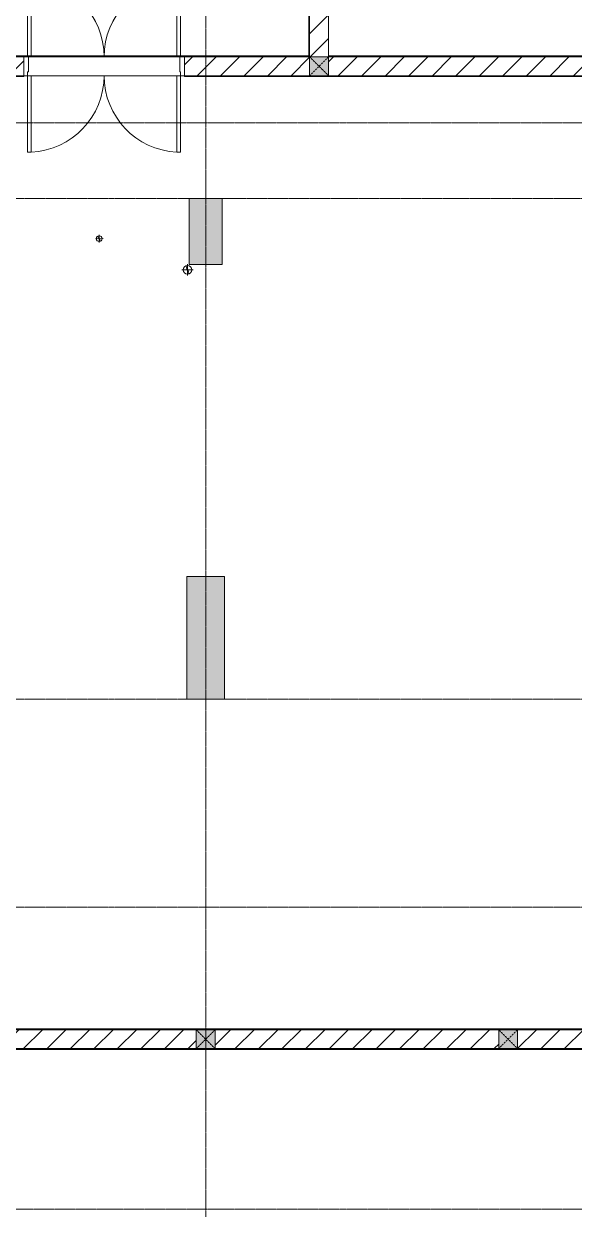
# Model space of a CAD drawing. Header units: millimetres. Extents: x 5357 to 259384, y -16348 to 109893.
# Drawn here: x 106228 to 112053, y 33837 to 46387 of the extents above; entities that cross this region are included whole.
import ezdxf

# ---------------------------------------------------------------- set-up
doc = ezdxf.new("R2010")
doc.units = ezdxf.units.MM
for name, pattern in [('Dash', [6, 3, -3]), ('Grid Line', [22.225, 12.7, -3.175, 3.175, -3.175]), ('IMPORT-CENTER _3_', [10.16, 6.35, -1.27, 1.27, -1.27])]:
    doc.linetypes.add(name, pattern=pattern)
for name, color, linetype, lineweight in [('0-1', 7, 'Continuous', 5), ('A-DETL-GENF', 92, 'Continuous', 9), ('A-DOOR', 31, 'Continuous', 9), ('A-DOOR-FRAM', 31, 'Continuous', 9), ('A-FLOR', 192, 'Continuous', 9), ('A-WALL', 113, 'Continuous', 9), ('A-WALL-3', 113, 'Continuous', 18), ('A-WALL-PATT', 111, 'Continuous', 9), ('G-IMPT', 8, 'Continuous', 9), ('G-IMPT-2', 8, 'IMPORT-CENTER _3_', 9), ('I-WALL-3', 2, 'Continuous', 18), ('M-EQPM', 50, 'Continuous', 9), ('S-COLS', 52, 'Continuous', 9), ('S-COLS-1', 253, 'Continuous', 5), ('S-COLS-2', 9, 'Continuous', 18), ('S-COLS-5', 52, 'Continuous', 18), ('S-COLS-6', 52, 'Dash', 9), ('S-COLS-HDLN', 52, 'Dash', 9), ('S-GRID-1', 1, 'Grid Line', 9)]:
    doc.layers.add(name, color=color, linetype=linetype, lineweight=lineweight)
pattern_1 = [(45, (0, 0), (-124.4508, 124.4508), [])]
pattern_2 = [(45, (0, 0), (-116.67262, 116.67262), [])]

# ---------------------------------------------------------------- blocks, each defined once
blk = doc.blocks.new('NCV_TKTC_KET CAU_rvt-1-TKCS_MB CẢNH QUAN CÂY XANH')
at = {"layer": 'S-COLS-1'}
for points in [[(107978, 43837), (108328, 43837), (108328, 44537), (107978, 44537)], [(107953, 39237), (108353, 39237), (108353, 40537), (107953, 40537)]]:
    blk.add_hatch(color=256, dxfattribs=at).paths.add_polyline_path(points)
at = {"layer": 'S-COLS-2'}
for p, q in [((108328, 44537), (107978, 44537)), ((107978, 44537), (107978, 43837)), ((108328, 43837), (108328, 44537)), ((107978, 43837), (108328, 43837)), ((108353, 40537), (107953, 40537)), ((107953, 40537), (107953, 39237)), ((108353, 39237), (108353, 40537)), ((107953, 39237), (108353, 39237))]:
    blk.add_line(p, q, dxfattribs=at)
blk = doc.blocks.new('FD_07 - FD_07-1700x2200-CỬA ĐI 2 CÁNH-910693-TKCS_MB CẢNH QUAN CÂY XANH')
at = {"layer": 'A-DETL-GENF'}
for p, q in [((-810, 910), (-810, 100)), ((-770, 910), (-810, 910)), ((-770, 100), (-770, 910)), ((770, 100), (770, 910)), ((770, 910), (810, 910)), ((810, 910), (810, 100)), ((-810, 100), (-770, 100)), ((810, 100), (770, 100)), ((-810, -910), (-810, -100)), ((-810, -100), (-770, -100)), ((-770, -100), (-770, -910)), ((810, -100), (770, -100)), ((770, -100), (770, -910)), ((810, -910), (810, -100)), ((-770, -910), (-810, -910)), ((770, -910), (810, -910))]:
    blk.add_line(p, q, dxfattribs=at)
for centre, start, end in [((-810, 100), 0, 87.1694), ((810, 100), 92.8306, 180), ((-810, -100), 272.8306, 360), ((810, -100), 180, 267.1694)]:
    blk.add_arc(centre, 810, start, end, dxfattribs=at)
at = {"layer": 'A-DOOR'}
for p, q in [((-810, 100), (810, 100)), ((800, -100), (-800, -100))]:
    blk.add_line(p, q, dxfattribs=at)
at = {"layer": 'A-DOOR-FRAM'}
for p, q in [((-810, 100), (-850, 100)), ((-850, 100), (-850, -100)), ((-810, 60), (-810, 100)), ((-800, 60), (-810, 60)), ((-800, -100), (-800, 60)), ((810, 60), (800, 60)), ((800, 60), (800, -100)), ((850, 100), (810, 100)), ((810, 100), (810, 60)), ((850, -100), (850, 100)), ((-850, -100), (-800, -100)), ((800, -100), (850, -100))]:
    blk.add_line(p, q, dxfattribs=at)
blk = doc.blocks.new('TKTC_XREF_251221_MB TANG 1 - TKTC_XREF_260130_MB TANG 1_dwg_$cc-4202114-TKCS_MB CẢNH QUAN CÂY XANH')
at = {"layer": 'G-IMPT'}
blk.add_circle((0, 0), 0.5, dxfattribs=at)
for centre, radius, start, end in [((0, 0), 0.5, 90, 270), ((0.19, 0.25), 0.313, 126.8699, 233.1301), ((-0.19, -0.25), 0.313, 306.8699, 53.1301)]:
    blk.add_arc(centre, radius, start, end, dxfattribs=at)
at = {"layer": 'G-IMPT-2'}
for p, q in [((-0.67, 0), (0.67, 0)), ((0, -0.67), (0, 0.67))]:
    blk.add_line(p, q, dxfattribs=at)
blk = doc.blocks.new('TKTC_XREF_251221_MB TANG 1 - TKTC_XREF_260130_MB TANG 1_dwg-4202109-TKCS_MB CẢNH QUAN CÂY XANH')
at = {"layer": 'G-IMPT'}
blk.add_line((-95274, -355310), (-96874, -355310), dxfattribs=at)
for p, xscale, yscale, zscale, rotation in [((-96125, -357235), 60.00000000003408, 60.00000000003408, 60.00000000003408, 0.30471752172637), ((-95191, -357565), 90.00000000005114, 90.00000000005114, 90.00000000005114, 0.304717521727566)]:
    blk.add_blockref('TKTC_XREF_251221_MB TANG 1 - TKTC_XREF_260130_MB TANG 1_dwg_$cc-4202114-TKCS_MB CẢNH QUAN CÂY XANH', p, dxfattribs=dict(xscale=xscale, yscale=yscale, zscale=zscale, rotation=rotation))
blk = doc.blocks.new('TKTC_XREF_251221_MB TANG 1 - TKTC_XREF_251221_MB TANG 1-2038492-TKCS_MB CẢNH QUAN CÂY XANH')
blk.add_blockref('TKTC_XREF_251221_MB TANG 1 - TKTC_XREF_260130_MB TANG 1_dwg-4202109-TKCS_MB CẢNH QUAN CÂY XANH', (169499, 384110))
blk = doc.blocks.new('G1_SOF - BO TRU - 200x200-3050151-TKCS_MB CẢNH QUAN CÂY XANH')
at = {"layer": 'S-COLS-HDLN'}
for p, q in [((-100, 100), (100, -100)), ((100, 100), (-100, -100))]:
    blk.add_line(p, q, dxfattribs=at)

msp = doc.modelspace()

# ---------------------------------------------------------------- hatches: boundary and pattern name
at = {"layer": 'A-WALL-PATT'}
h = msp.add_hatch(dxfattribs=at)
h.set_pattern_fill('FP_1', color=256, style=0, pattern_type=2)
h.set_pattern_definition(pattern_1)
h.paths.add_polyline_path([(109452.6, 46036.9), (109452.6, 46948.6), (109252.6, 46948.6), (109252.6, 46036.9)])
h.paths.add_polyline_path([(109412.6, 48748.6), (109452.6, 48748.6), (109452.6, 50361.9), (109252.6, 50361.9), (109252.6, 48748.6)])
h = msp.add_hatch(dxfattribs=at)
h.set_pattern_fill('FP_1', color=256, style=0, pattern_type=2)
h.set_pattern_definition(pattern_1)
h.paths.add_polyline_path([(109252.6, 45836.9), (109252.6, 46036.9), (107927.6, 46036.9), (107927.6, 45836.9)])
h.paths.add_polyline_path([(112352.6, 45836.9), (116252.6, 45836.9), (116252.6, 46036.9), (112352.6, 46036.9)])
h.paths.add_polyline_path([(111875.3, 45836.9), (112152.6, 45836.9), (112152.6, 46036.9), (109452.6, 46036.9), (109452.6, 45836.9)])
h.paths.add_polyline_path([(106227.6, 45836.9), (106227.6, 46036.9), (105027.6, 46036.9), (105027.6, 45836.9)])
h = msp.add_hatch(dxfattribs=at)
h.set_pattern_fill('FP_41', color=256, style=0, pattern_type=2)
h.set_pattern_definition(pattern_2)
h.paths.add_polyline_path([(114296.1, 46036.9), (116452.6, 46036.9), (116452.6, 46046.9), (109452.6, 46046.9), (109452.6, 46036.9), (112152.6, 46036.9)])
h = msp.add_hatch(dxfattribs=at)
h.set_pattern_fill('FP_41', color=256, style=0, pattern_type=2)
h.set_pattern_definition(pattern_2)
h.paths.add_polyline_path([(116252.6, 45826.9), (116252.6, 45836.9), (107927.6, 45836.9), (107927.6, 45826.9), (116242.6, 45826.9)])
h.paths.add_polyline_path([(106217.6, 45826.9), (106227.6, 45826.9), (106227.6, 45836.9), (105027.6, 45836.9), (105027.6, 45826.9), (105037.6, 45826.9)])
h = msp.add_hatch(dxfattribs=at)
h.set_pattern_fill('FP_1', color=256, style=0, pattern_type=2)
h.set_pattern_definition(pattern_1)
h.paths.add_polyline_path([(116111.8, 35537.4), (116252.6, 35537.4), (116252.6, 35737.4), (111452.6, 35737.4), (111452.6, 35537.4), (115506.6, 35537.4)])
h.paths.add_polyline_path([(108052.6, 35537.4), (108052.6, 35737.4), (104412.6, 35737.4), (104412.6, 35537.4), (107033.5, 35537.4)])
h.paths.add_polyline_path([(104212.6, 35537.4), (104212.6, 35737.4), (100052.6, 35737.4), (100052.6, 35537.4), (102191.8, 35537.4)])
h.paths.add_polyline_path([(108252.6, 35537.4), (111252.6, 35537.4), (111252.6, 35737.4), (108252.6, 35737.4)])
h.paths.add_polyline_path([(99852.6, 35537.4), (99852.6, 35737.4), (95052.4, 35737.4), (95052.4, 35537.4), (99770.9, 35537.4)])
h.paths.add_polyline_path([(91852.6, 35537.4), (93612.4, 35537.4), (93612.4, 35737.4), (91852.6, 35737.4)])
h.paths.add_polyline_path([(94702.4, 35537.4), (94852.4, 35537.4), (94852.4, 35737.4), (94702.4, 35737.4), (94702.4, 35697.4)])
h = msp.add_hatch(dxfattribs=at)
h.set_pattern_fill('FP_41', color=256, style=0, pattern_type=2)
h.set_pattern_definition(pattern_2)
h.paths.add_polyline_path([(114296.1, 35737.4), (114892.6, 35737.4), (114892.6, 35747.4), (100052.6, 35747.4), (100052.6, 35737.4), (111875.3, 35737.4)])
h = msp.add_hatch(dxfattribs=at)
h.set_pattern_fill('FP_41', color=256, style=0, pattern_type=2)
h.set_pattern_definition(pattern_2)
h.paths.add_polyline_path([(115506.6, 35527.4), (116462.6, 35527.4), (116462.6, 35537.4), (104422.6, 35537.4), (104422.6, 35527.4), (114901.4, 35527.4)])
at = {"layer": 'S-COLS-1'}
for points in [[(109252.6, 45836.9), (109452.6, 45836.9), (109452.6, 46036.9), (109252.6, 46036.9)], [(108052.6, 35537.4), (108252.6, 35537.4), (108252.6, 35737.4), (108052.6, 35737.4)], [(111252.6, 35537.4), (111452.6, 35537.4), (111452.6, 35737.4), (111252.6, 35737.4)]]:
    msp.add_hatch(color=256, dxfattribs=at).paths.add_polyline_path(points)

# ---------------------------------------------------------------- linework, layer by layer
at = {"layer": 'A-FLOR'}
msp.add_line((107887.6, 45836.9), (106267.6, 45836.9), dxfattribs=at)
at = {"layer": 'A-WALL'}
for p, q in [((109252.6, 45836.9), (109252.6, 46948.6)), ((109452.6, 46948.6), (109452.6, 45836.9)), ((106227.6, 46036.9), (105027.6, 46036.9)), ((106227.6, 46046.9), (107927.6, 46046.9)), ((109242.6, 46036.9), (107927.6, 46036.9)), ((112152.6, 46036.9), (109452.6, 46036.9)), ((109452.6, 46036.9), (112152.6, 46036.9)), ((105027.6, 45836.9), (106227.6, 45836.9)), ((107927.6, 45836.9), (109252.6, 45836.9)), ((109452.6, 45836.9), (112152.6, 45836.9)), ((108052.6, 35537.4), (108052.6, 35737.4)), ((108252.6, 35737.4), (108252.6, 35537.4)), ((111252.6, 35537.4), (111252.6, 35737.4)), ((114892.6, 35737.4), (111452.6, 35737.4)), ((111452.6, 35737.4), (111452.6, 35537.4)), ((104422.6, 35537.4), (108052.6, 35537.4))]:
    msp.add_line(p, q, dxfattribs=at)
at = {"layer": 'A-WALL-3'}
for p, q in [((109242.6, 46948.6), (109242.6, 46046.9)), ((106227.6, 46046.9), (104127.6, 46046.9)), ((106227.6, 46036.9), (106227.6, 46046.9)), ((109242.6, 46046.9), (107927.6, 46046.9)), ((107927.6, 46046.9), (107927.6, 46036.9)), ((109242.6, 46036.9), (109452.6, 46036.9)), ((109252.6, 46036.9), (109242.6, 46036.9))]:
    msp.add_line(p, q, dxfattribs=at)
at = {"layer": 'I-WALL-3'}
for p, q in [((116462.6, 46046.9), (109452.6, 46046.9)), ((105037.6, 45826.9), (106227.6, 45826.9)), ((106227.6, 45826.9), (106227.6, 45836.9)), ((107927.6, 45836.9), (107927.6, 45826.9)), ((107927.6, 45826.9), (116242.6, 45826.9)), ((109452.6, 45836.9), (109252.6, 45836.9)), ((100052.6, 35737.4), (111452.6, 35737.4)), ((114892.6, 35747.4), (100062.6, 35747.4)), ((104422.6, 35527.4), (116462.6, 35527.4)), ((116452.6, 35537.4), (108052.6, 35537.4))]:
    msp.add_line(p, q, dxfattribs=at)
at = {"layer": 'S-COLS'}
for p, q in [((109252.6, 46036.9), (109252.6, 45836.9)), ((109452.6, 45836.9), (109452.6, 46036.9)), ((108052.6, 35737.4), (108052.6, 35537.4)), ((108252.6, 35537.4), (108252.6, 35737.4)), ((111252.6, 35737.4), (111252.6, 35537.4)), ((111452.6, 35537.4), (111452.6, 35737.4))]:
    msp.add_line(p, q, dxfattribs=at)
at = {"layer": 'S-COLS-5'}
for p, q in [((109452.6, 46036.9), (109252.6, 46036.9)), ((109252.6, 45836.9), (109452.6, 45836.9)), ((108252.6, 35737.4), (108052.6, 35737.4)), ((111452.6, 35737.4), (111252.6, 35737.4)), ((108052.6, 35537.4), (108252.6, 35537.4)), ((111252.6, 35537.4), (111452.6, 35537.4))]:
    msp.add_line(p, q, dxfattribs=at)
at = {"layer": 'S-GRID-1'}
for p, q in [((108152.6, 20960.6), (108152.6, 80482.7)), ((127525.3, 45336.9), (32145.8, 45336.9)), ((130319.3, 44536.9), (29351.8, 44536.9)), ((130319.3, 39236.9), (29351.8, 39236.9)), ((130319.3, 37036.9), (29351.8, 37036.9)), ((127525.3, 33836.9), (32145.8, 33836.9))]:
    msp.add_line(p, q, dxfattribs=at)

# ---------------------------------------------------------------- block references
at = {"layer": '0-1'}
msp.add_blockref('NCV_TKTC_KET CAU_rvt-1-TKCS_MB CẢNH QUAN CÂY XANH', (0, 0), dxfattribs=at)
at = {"layer": 'A-DOOR', "rotation": 180}
msp.add_blockref('FD_07 - FD_07-1700x2200-CỬA ĐI 2 CÁNH-910693-TKCS_MB CẢNH QUAN CÂY XANH', (107077.6, 45936.9), dxfattribs=at)
at = {"layer": 'M-EQPM'}
msp.add_blockref('TKTC_XREF_251221_MB TANG 1 - TKTC_XREF_251221_MB TANG 1-2038492-TKCS_MB CẢNH QUAN CÂY XANH', (33652.6, 17236.9), dxfattribs=at)
at = {"layer": 'S-COLS-6'}
for p in [(109352.6, 45936.9), (108152.6, 35637.4), (111352.6, 35637.4)]:
    msp.add_blockref('G1_SOF - BO TRU - 200x200-3050151-TKCS_MB CẢNH QUAN CÂY XANH', p, dxfattribs=at)

doc.saveas('drawing.dxf')
